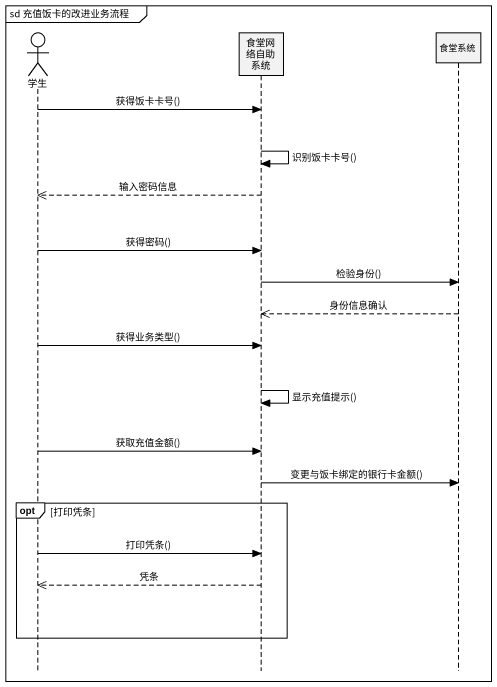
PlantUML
@startuml
mainframe sd 充值饭卡的改进业务流程
hide footbox
actor 学生
participant 食堂网络自助系统
participant 食堂系统

学生 -> 食堂网络自助系统 : 获得饭卡卡号()
食堂网络自助系统 -> 食堂网络自助系统 : 识别饭卡卡号()
食堂网络自助系统 -->> 学生 : 输入密码信息
学生 -> 食堂网络自助系统 : 获得密码()
食堂网络自助系统 -> 食堂系统 : 检验身份()
食堂系统 -->> 食堂网络自助系统 : 身份信息确认
学生 -> 食堂网络自助系统 : 获得业务类型()
食堂网络自助系统 -> 食堂网络自助系统 : 显示充值提示()
学生 -> 食堂网络自助系统 : 获取充值金额()
食堂网络自助系统 -> 食堂系统 : 变更与饭卡绑定的银行卡金额()
opt 打印凭条
  学生 -> 食堂网络自助系统 : 打印凭条()
  食堂网络自助系统 -->> 学生 : 凭条
end
@enduml
